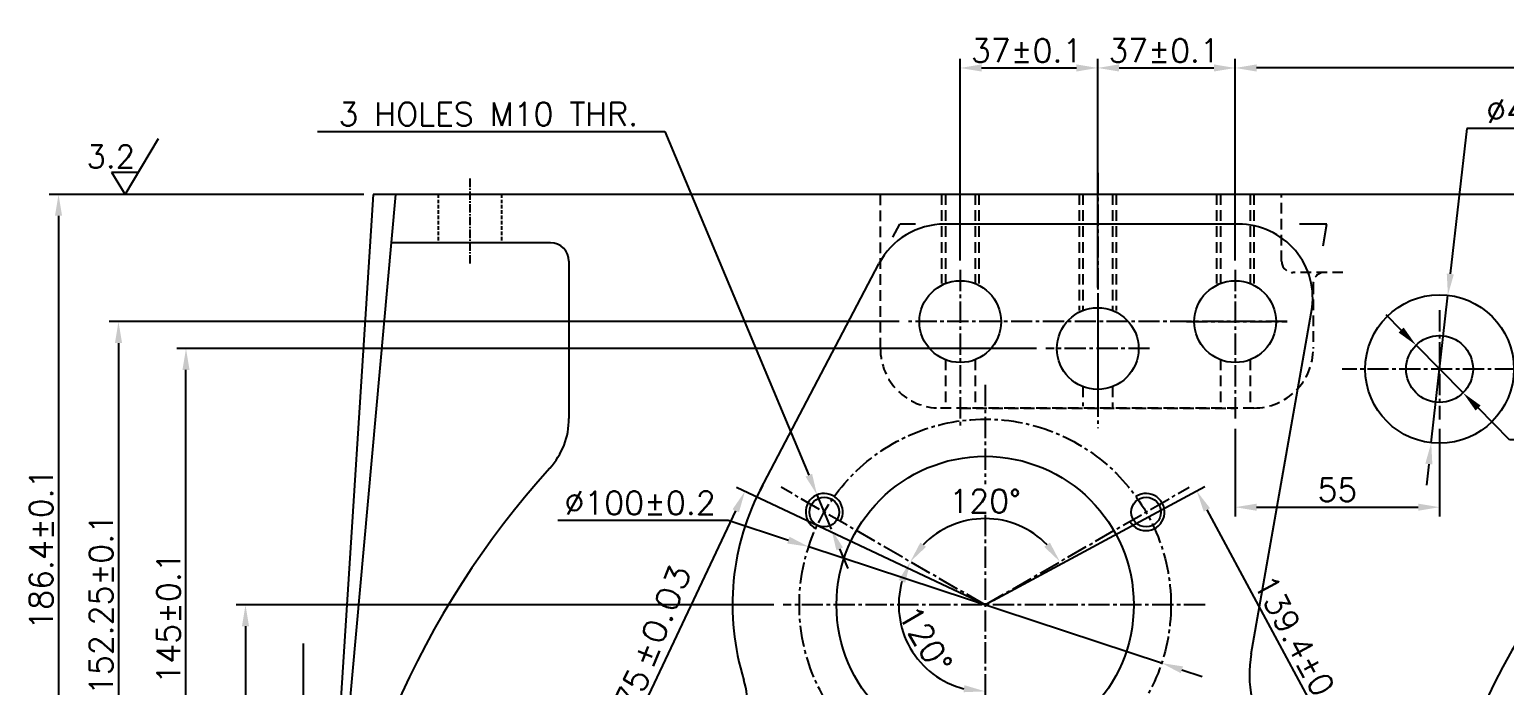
# Model space of a CAD drawing. Header units: millimetres. Extents: x -4466 to 20635, y -2270 to 9154.
# Drawn here: x 3778 to 4175, y 5583.6 to 5760.2 of the extents above; entities that cross this region are included whole.
import ezdxf

# ---------------------------------------------------------------- set-up
doc = ezdxf.new("R2010")
doc.units = ezdxf.units.MM
doc.header["$LTSCALE"] = 0.3
doc.header["$PDSIZE"] = -50
doc.linetypes.add('CENTER2', pattern=[28.575, 19.05, -3.175, 3.175, -3.175])
doc.linetypes.add('HIDDEN2', pattern=[4.7625, 3.175, -1.5875])
doc.layers.add('center', color=1, linetype='CENTER2')
doc.layers.add('hidden', color=4, linetype='HIDDEN2')
doc.styles.add('rs', font='romans.shx')
doc.styles.get("Standard").update_dxf_attribs({"font": 'romans.shx'})
doc.dimstyles.new('sarab', dxfattribs={"dimscale": 3, "dimtxt": 2.5, "dimasz": 2.3, "dimexe": 1, "dimexo": 1, "dimtad": 1, "dimdec": 3, "dimdsep": 46, "dimtxsty": 'rs', "dimcen": 0, "dimclrd": 1, "dimclre": 1, "dimclrt": 7, "dimadec": 3, "dimazin": 2, "dimtfac": 1, "dimtdec": 3, "dimtmove": 0, "dimatfit": 3, "dimfxl": 1, "dimarcsym": 0})
doc.dimstyles.new('sarab$0', dxfattribs={"dimscale": 3, "dimtxt": 2.5, "dimasz": 2.3, "dimexe": 1, "dimexo": 1, "dimtad": 1, "dimdec": 3, "dimdsep": 46, "dimtxsty": 'rs', "dimcen": 0, "dimclrd": 1, "dimclre": 1, "dimclrt": 7, "dimadec": 3, "dimazin": 2, "dimtfac": 1, "dimtdec": 3, "dimtmove": 0, "dimatfit": 3, "dimfxl": 1, "dimarcsym": 0})
doc.dimstyles.new('sarab$3', dxfattribs={"dimscale": 3, "dimtxt": 2.5, "dimasz": 2.3, "dimexe": 1, "dimexo": 1, "dimtad": 1, "dimdec": 3, "dimdsep": 46, "dimtxsty": 'rs', "dimcen": 0, "dimclrd": 1, "dimclre": 1, "dimclrt": 7, "dimadec": 3, "dimazin": 2, "dimtfac": 1, "dimtdec": 3, "dimtmove": 0, "dimatfit": 3, "dimfxl": 1, "dimarcsym": 0})

# ---------------------------------------------------------------- blocks, each defined once
blk = doc.blocks.new('*D400')
at = {"color": 1, "lineweight": -2, "transparency": 16777216}
blk.add_arc((4035.22, 5605.3), 23.25, 44.2052, 135.7948, dxfattribs=at)
at = {"color": 1, "transparency": 16777216}
for points in [[(4019.32, 5620.94), (4017.79, 5622.09), (4015.08, 5616.93)], [(4052.65, 5622.09), (4051.12, 5620.94), (4055.36, 5616.93)]]:
    blk.add_solid(points, dxfattribs=at)
at = {"layer": 'Defpoints', "color": 0, "transparency": 16777216}
for p in [(3980.32, 5637), (4090.12, 5637), (4043.17, 5627.15), (4035.22, 5605.3), (4035.22, 5605.3)]:
    blk.add_point(p, dxfattribs=at)
at = {"color": 7, "transparency": 16777216, "insert": (4035.22, 5633.24), "char_height": 6.25, "attachment_point": 5, "style": 'rs'}
blk.add_mtext('120°', dxfattribs=at)
blk = doc.blocks.new('*D401')
at = {"color": 1, "lineweight": -2, "transparency": 16777216}
for p, q in [((3855.53, 5732.73), (3949.06, 5732.73)), ((3949.06, 5732.73), (3987.77, 5640.22)), ((3993.85, 5625.69), (3989.99, 5634.92)), ((3996.07, 5620.39), (3998.29, 5615.08))]:
    blk.add_line(p, q, dxfattribs=at)
at = {"color": 1, "transparency": 16777216}
for points in [[(3988.65, 5640.59), (3986.88, 5639.85), (3989.99, 5634.92)], [(3996.95, 5620.76), (3995.18, 5620.02), (3993.85, 5625.69)]]:
    blk.add_solid(points, dxfattribs=at)
at = {"layer": 'Defpoints', "color": 0, "transparency": 16777216}
for p in [(3989.99, 5634.92), (3993.85, 5625.69)]:
    blk.add_point(p, dxfattribs=at)
at = {"color": 7, "transparency": 16777216, "insert": (3901.51, 5737.41), "char_height": 6.25, "attachment_point": 5, "style": 'rs'}
blk.add_mtext('3 HOLES M10 THR.', dxfattribs=at)
blk = doc.blocks.new('*D404')
at = {"color": 1, "lineweight": -2, "transparency": 16777216}
for p, q in [((3920.19, 5628.09), (3966.09, 5628.09)), ((3966.09, 5628.09), (3982.27, 5622.76)), ((4082.71, 5589.65), (3987.73, 5620.96)), ((4088.17, 5587.85), (4093.63, 5586.05))]:
    blk.add_line(p, q, dxfattribs=at)
at = {"color": 1, "transparency": 16777216}
for points in [[(3982.57, 5623.67), (3981.97, 5621.85), (3987.73, 5620.96)], [(4088.47, 5588.76), (4087.87, 5586.94), (4082.71, 5589.65)]]:
    blk.add_solid(points, dxfattribs=at)
at = {"layer": 'Defpoints', "color": 0, "transparency": 16777216}
for p in [(3987.73, 5620.96), (4082.71, 5589.65)]:
    blk.add_point(p, dxfattribs=at)
at = {"color": 7, "transparency": 16777216, "insert": (3942.36, 5632.78), "char_height": 6.25, "attachment_point": 5, "style": 'rs'}
blk.add_mtext('∅100±0.2', dxfattribs=at)
blk = doc.blocks.new('*D405')
at = {"color": 1, "lineweight": -2, "transparency": 16777216}
blk.add_arc((4035.22, 5605.3), 23.26, 164.2023, 255.7977, dxfattribs=at)
at = {"color": 1, "transparency": 16777216}
for points in [[(4011.96, 5612.01), (4013.72, 5611.26), (4015.08, 5616.93)], [(4029.63, 5583.71), (4029.4, 5581.81), (4035.22, 5582.05)]]:
    blk.add_solid(points, dxfattribs=at)
at = {"layer": 'Defpoints', "color": 0, "transparency": 16777216}
for p in [(3980.32, 5637), (4035.22, 5629.56), (4035.22, 5605.3), (4012.32, 5601.27), (4035.22, 5541.91)]:
    blk.add_point(p, dxfattribs=at)
at = {"color": 7, "transparency": 16777216, "insert": (4019.14, 5596.02), "char_height": 6.25, "attachment_point": 5, "rotation": 300, "style": 'rs'}
blk.add_mtext('120°', dxfattribs=at)
blk = doc.blocks.new('*D372')
at = {"color": 1, "lineweight": -2, "transparency": 16777216}
for p, q in [((4028.52, 5698.01), (4028.52, 5752.33)), ((4065.52, 5718.3), (4065.52, 5752.33)), ((4034.27, 5749.83), (4059.77, 5749.83))]:
    blk.add_line(p, q, dxfattribs=at)
at = {"color": 1, "transparency": 16777216}
for points in [[(4034.27, 5750.79), (4034.27, 5748.87), (4028.52, 5749.83)], [(4059.77, 5750.79), (4059.77, 5748.87), (4065.52, 5749.83)]]:
    blk.add_solid(points, dxfattribs=at)
at = {"layer": 'Defpoints', "color": 0, "transparency": 16777216}
for p in [(4065.52, 5749.83), (4065.52, 5715.8), (4028.52, 5695.51)]:
    blk.add_point(p, dxfattribs=at)
at = {"color": 7, "transparency": 16777216, "insert": (4046.39, 5754.52), "char_height": 6.25, "attachment_point": 5, "style": 'rs'}
blk.add_mtext('37±0.1', dxfattribs=at)
blk = doc.blocks.new('*D373')
at = {"color": 1, "lineweight": -2, "transparency": 16777216}
for p, q in [((4065.52, 5690.76), (4065.52, 5752.33)), ((4102.52, 5698.01), (4102.52, 5752.33)), ((4071.27, 5749.83), (4096.77, 5749.83))]:
    blk.add_line(p, q, dxfattribs=at)
at = {"color": 1, "transparency": 16777216}
for points in [[(4071.27, 5750.79), (4071.27, 5748.87), (4065.52, 5749.83)], [(4096.77, 5750.79), (4096.77, 5748.87), (4102.52, 5749.83)]]:
    blk.add_solid(points, dxfattribs=at)
at = {"layer": 'Defpoints', "color": 0, "transparency": 16777216}
for p in [(4102.52, 5749.83), (4102.52, 5695.51), (4065.52, 5688.26)]:
    blk.add_point(p, dxfattribs=at)
at = {"color": 7, "transparency": 16777216, "insert": (4083.39, 5754.52), "char_height": 6.25, "attachment_point": 5, "style": 'rs'}
blk.add_mtext('37±0.1', dxfattribs=at)
blk = doc.blocks.new('*D377')
at = {"color": 1, "lineweight": -2, "transparency": 16777216}
for p, q in [((4049.06, 5674.3), (3817.65, 5674.3)), ((3820.15, 5535.05), (3820.15, 5668.55)), ((3862.13, 5529.3), (3817.65, 5529.3))]:
    blk.add_line(p, q, dxfattribs=at)
at = {"color": 1, "transparency": 16777216}
for points in [[(3819.2, 5668.55), (3821.11, 5668.55), (3820.15, 5674.3)], [(3819.2, 5535.05), (3821.11, 5535.05), (3820.15, 5529.3)]]:
    blk.add_solid(points, dxfattribs=at)
at = {"layer": 'Defpoints', "color": 0, "transparency": 16777216}
for p in [(3820.15, 5674.3), (4051.56, 5674.3), (3864.63, 5529.3)]:
    blk.add_point(p, dxfattribs=at)
at = {"color": 7, "transparency": 16777216, "insert": (3815.47, 5601.8), "char_height": 6.25, "attachment_point": 5, "rotation": 90, "style": 'rs'}
blk.add_mtext('145±0.1', dxfattribs=at)
blk = doc.blocks.new('*D378')
at = {"color": 1, "lineweight": -2, "transparency": 16777216}
for p, q in [((4012.06, 5681.55), (3799.48, 5681.55)), ((3801.98, 5675.8), (3801.98, 5535.05)), ((3862.13, 5529.3), (3799.48, 5529.3))]:
    blk.add_line(p, q, dxfattribs=at)
at = {"color": 1, "transparency": 16777216}
for points in [[(3801.03, 5675.8), (3802.94, 5675.8), (3801.98, 5681.55)], [(3801.03, 5535.05), (3802.94, 5535.05), (3801.98, 5529.3)]]:
    blk.add_solid(points, dxfattribs=at)
at = {"layer": 'Defpoints', "color": 0, "transparency": 16777216}
for p in [(4014.56, 5681.55), (3801.98, 5529.3), (3864.63, 5529.3)]:
    blk.add_point(p, dxfattribs=at)
at = {"color": 7, "transparency": 16777216, "insert": (3797.3, 5605.43), "char_height": 6.25, "attachment_point": 5, "rotation": 90, "style": 'rs'}
blk.add_mtext('152.25±0.1', dxfattribs=at)
blk = doc.blocks.new('*D349')
at = {"color": 1, "lineweight": -2, "transparency": 16777216}
for p, q in [((4037.42, 5606.49), (4094.38, 5637.14)), ((4094.9, 5630.89), (4155.5, 5518.26)), ((4103.47, 5483.74), (4160.43, 5514.39))]:
    blk.add_line(p, q, dxfattribs=at)
at = {"color": 1, "transparency": 16777216}
for points in [[(4095.74, 5631.34), (4094.06, 5630.43), (4092.17, 5635.95)], [(4156.34, 5518.72), (4154.66, 5517.81), (4158.22, 5513.2)]]:
    blk.add_solid(points, dxfattribs=at)
at = {"layer": 'Defpoints', "color": 0, "transparency": 16777216}
for p in [(4035.22, 5605.3), (4158.22, 5513.2), (4101.27, 5482.55)]:
    blk.add_point(p, dxfattribs=at)
at = {"color": 7, "transparency": 16777216, "insert": (4121.58, 5591.19), "char_height": 6.25, "attachment_point": 5, "rotation": 298.2841, "style": 'rs'}
blk.add_mtext('139.4±0.03', dxfattribs=at)
blk = doc.blocks.new('*D421')
at = {"color": 1, "lineweight": -2, "transparency": 16777216}
for p, q in [((4032.96, 5606.37), (3968.3, 5636.9)), ((3915.07, 5518.28), (3968.11, 5630.63)), ((3975.01, 5483.62), (3910.35, 5514.15))]:
    blk.add_line(p, q, dxfattribs=at)
at = {"color": 1, "transparency": 16777216}
for points in [[(3967.24, 5631.04), (3968.97, 5630.22), (3970.56, 5635.83)], [(3914.2, 5518.69), (3915.93, 5517.87), (3912.61, 5513.08)]]:
    blk.add_solid(points, dxfattribs=at)
at = {"layer": 'Defpoints', "color": 0, "transparency": 16777216}
for p in [(3970.56, 5635.83), (4035.22, 5605.3), (3977.27, 5482.55)]:
    blk.add_point(p, dxfattribs=at)
at = {"color": 7, "transparency": 16777216, "insert": (3936.27, 5574.17), "char_height": 6.25, "attachment_point": 5, "rotation": 64.7281, "style": 'rs'}
blk.add_mtext('135.75', dxfattribs=at)
blk = doc.blocks.new('_DatumFilled')
at = {"color": 0, "linetype": 'ByBlock'}
blk.add_solid([(0, 0.577), (-1, 0), (0, -0.577)], dxfattribs=at)
blk = doc.blocks.new('*D359')
at = {"color": 1, "lineweight": -2, "transparency": 16777216}
for p, q in [((4102.52, 5698.01), (4102.52, 5752.33)), ((4284.52, 5722.3), (4284.52, 5752.33)), ((4278.77, 5749.83), (4108.27, 5749.83))]:
    blk.add_line(p, q, dxfattribs=at)
at = {"color": 1, "transparency": 16777216}
for points in [[(4108.27, 5750.79), (4108.27, 5748.87), (4102.52, 5749.83)], [(4278.77, 5750.79), (4278.77, 5748.87), (4284.52, 5749.83)]]:
    blk.add_solid(points, dxfattribs=at)
at = {"layer": 'Defpoints', "color": 0, "transparency": 16777216}
for p in [(4102.52, 5749.83), (4284.52, 5719.8), (4102.52, 5695.51)]:
    blk.add_point(p, dxfattribs=at)
at = {"color": 7, "transparency": 16777216, "insert": (4193.52, 5756.08), "char_height": 6.25, "attachment_point": 5, "style": 'rs'}
blk.add_mtext('182{}{\\A0;{\\H1.5x;}{\\A2;\\H0.71x;\\C2;%%p0.1}}', dxfattribs=at)
blk = doc.blocks.new('*D413')
at = {"color": 1, "lineweight": -2, "transparency": 16777216}
for p, q in [((4102.52, 5652.68), (4102.52, 5629.11)), ((4157.52, 5652.68), (4157.52, 5629.11)), ((4108.27, 5631.61), (4151.77, 5631.61))]:
    blk.add_line(p, q, dxfattribs=at)
at = {"color": 1, "transparency": 16777216}
for points in [[(4108.27, 5632.56), (4108.27, 5630.65), (4102.52, 5631.61)], [(4151.77, 5632.56), (4151.77, 5630.65), (4157.52, 5631.61)]]:
    blk.add_solid(points, dxfattribs=at)
at = {"layer": 'Defpoints', "color": 0, "transparency": 16777216}
for p in [(4102.52, 5655.18), (4157.52, 5655.18), (4157.52, 5631.61)]:
    blk.add_point(p, dxfattribs=at)
at = {"color": 7, "transparency": 16777216, "insert": (4130.02, 5636.29), "char_height": 6.25, "attachment_point": 5, "style": 'rs'}
blk.add_mtext('55', dxfattribs=at)
blk = doc.blocks.new('*D415')
at = {"color": 1, "lineweight": -2, "transparency": 16777216}
for p, q in [((4147.16, 5679.3), (4143.12, 5683.39)), ((4151.2, 5675.21), (4163.84, 5662.4)), ((4176.31, 5649.77), (4167.88, 5658.31)), ((4247.34, 5649.77), (4176.31, 5649.77))]:
    blk.add_line(p, q, dxfattribs=at)
at = {"color": 1, "transparency": 16777216}
for points in [[(4147.84, 5679.97), (4146.47, 5678.63), (4151.2, 5675.21)], [(4168.56, 5658.98), (4167.2, 5657.63), (4163.84, 5662.4)]]:
    blk.add_solid(points, dxfattribs=at)
at = {"layer": 'Defpoints', "color": 0, "transparency": 16777216}
for p in [(4151.2, 5675.21), (4163.84, 5662.4)]:
    blk.add_point(p, dxfattribs=at)
at = {"color": 7, "transparency": 16777216, "insert": (4212.61, 5654.46), "char_height": 6.25, "attachment_point": 5, "style": 'rs'}
blk.add_mtext('∅18{\\H0.7x;\\S+0.027^ ;} HOLE', dxfattribs=at)
blk = doc.blocks.new('*D424')
at = {"color": 1, "lineweight": -2, "transparency": 16777216}
for p, q in [((4164.83, 5733.54), (4160.41, 5694.39)), ((4242.58, 5733.54), (4164.83, 5733.54)), ((4155.28, 5648.93), (4159.76, 5688.68)), ((4154.63, 5643.22), (4153.98, 5637.5))]:
    blk.add_line(p, q, dxfattribs=at)
at = {"color": 1, "transparency": 16777216}
for points in [[(4159.46, 5694.5), (4161.36, 5694.28), (4159.76, 5688.68)], [(4153.68, 5643.32), (4155.58, 5643.11), (4155.28, 5648.93)]]:
    blk.add_solid(points, dxfattribs=at)
at = {"layer": 'Defpoints', "color": 0, "transparency": 16777216}
for p in [(4159.76, 5688.68), (4155.28, 5648.93)]:
    blk.add_point(p, dxfattribs=at)
at = {"color": 7, "transparency": 16777216, "insert": (4204.49, 5738.23), "char_height": 6.25, "attachment_point": 5, "style": 'rs'}
blk.add_mtext('∅40-SPOT FACE', dxfattribs=at)

msp = doc.modelspace()

# ---------------------------------------------------------------- linework, layer by layer
for p, q in [((3803.73991, 5715.80381), (3812.76906, 5730.8524)), ((3800.13991, 5721.80381), (3807.33991, 5721.80381)), ((3800.13991, 5721.80381), (3803.73991, 5715.80381)), ((3870.5194, 5715.80381), (3855.47001, 5481.36945)), ((3876.5194, 5715.80381), (3855.71008, 5484.48471)), ((4433.0194, 5715.80381), (3870.5194, 5715.80381)), ((4010.3762, 5704.29149), (4012.2194, 5707.80381)), ((4016.47464, 5707.80381), (4012.2194, 5707.80381)), ((4103.38433, 5707.80381), (4024.31046, 5707.80381)), ((4127.2194, 5707.80381), (4119.80774, 5707.80381)), ((4126.19377, 5701.98717), (4127.2194, 5707.80381)), ((3918.2194, 5702.80381), (3875.75835, 5702.80381)), ((3923.2194, 5697.80381), (3923.2194, 5655.50772)), ((3974.66241, 5636.23681), (4006.60091, 5697.09745)), ((4106.82262, 5592.1279), (4123.26296, 5685.36569))]:
    msp.add_line(p, q)
at = {"color": 1}
for p, q in [((3868.0194, 5715.80381), (3783.34942, 5715.80381)), ((3785.84942, 5710.05381), (3785.84942, 5535.05381)), ((3978.36565, 5605.30381), (3833.66491, 5605.30381)), ((3836.16491, 5599.55381), (3836.16491, 5488.30381)), ((3851.81135, 5529.30381), (3851.81135, 5594.95381))]:
    msp.add_line(p, q, dxfattribs=at)
for centre, radius in [((4028.5194, 5681.55381), 11), ((4102.5194, 5681.55381), 11), ((4157.5194, 5668.80381), 20), ((4065.5194, 5674.30381), 11), ((4157.5194, 5668.80381), 9), ((4035.2194, 5605.30381), 40), ((3991.91813, 5630.30381), 4), ((4078.52067, 5630.30381), 4)]:
    msp.add_circle(centre, radius)
for centre, radius, start, end in [((4024.31046, 5687.80381), 20, 90, 152.3103697), ((4103.38433, 5687.80381), 20, 350, 90), ((3918.2194, 5697.80381), 5, 0, 90), ((3903.2194, 5655.50772), 20, 317.9048346, 0), ((4284.5194, 5529.30381), 125, 228.7667609, 158.6071747), ((4094.66376, 5482.55381), 238, 137.9048346, 175.2599622), ((4035.2194, 5605.30381), 68, 151.6790466, 197.3243703), ((3991.91813, 5630.30381), 5, 330, 242.865984), ((4078.52067, 5630.30381), 5, 210, 122.865984), ((4138.33647, 5586.57116), 32, 170, 338.6071747), ((3951.21159, 5579.09909), 20, 285.1043685, 17.3243703)]:
    msp.add_arc(centre, radius, start, end)
for points in [[(3784.89108, 5710.05381), (3786.80775, 5710.05381), (3785.84942, 5715.80381)], [(3835.20658, 5599.55381), (3837.12325, 5599.55381), (3836.16491, 5605.30381)]]:
    msp.add_solid(points, dxfattribs=at)
at = {"layer": 'center'}
for p, q in [((4065.5194, 5721.6326), (4065.5194, 5652.90944)), ((4028.5194, 5695.51251), (4028.5194, 5652.61567)), ((4102.5194, 5695.51251), (4102.5194, 5655.1771)), ((4065.5194, 5688.26251), (4065.5194, 5660.34511)), ((4157.5194, 5684.63274), (4157.5194, 5655.1771)), ((4116.4781, 5681.55381), (4014.5607, 5681.55381)), ((4089.38926, 5681.55381), (4116.4781, 5681.55381)), ((4079.4781, 5674.30381), (4051.5607, 5674.30381)), ((4186.66436, 5668.80381), (4131.29699, 5668.80381)), ((4035.2194, 5664.50903), (4035.2194, 5637.76901)), ((4035.2194, 5605.30381), (3980.31527, 5637.00273)), ((4035.2194, 5605.30381), (4090.12354, 5637.00273)), ((4035.2194, 5629.56287), (4035.2194, 5541.90597)), ((4094.45162, 5605.30381), (3980.86565, 5605.30381))]:
    msp.add_line(p, q, dxfattribs=at)
at = {"layer": 'center', "ltscale": 0.4}
msp.add_line((3896.5194, 5720.0463), (3896.5194, 5696.8159), dxfattribs=at)
at = {"layer": 'center'}
msp.add_circle((4035.2194, 5605.30381), 50, dxfattribs=at)
at = {"layer": 'hidden'}
for p, q in [((3888.0194, 5715.80381), (3888.0194, 5702.80381)), ((3905.0194, 5715.80381), (3905.0194, 5702.80381))]:
    msp.add_line(p, q, dxfattribs=at)
at = {"layer": 'hidden', "ltscale": 3}
for p, q in [((4007.0194, 5674.30381), (4007.0194, 5715.80381)), ((4023.5194, 5715.80381), (4023.5194, 5691.80076)), ((4024.5194, 5715.80381), (4024.5194, 5691.80076)), ((4032.5194, 5715.80381), (4032.5194, 5691.80076)), ((4033.5194, 5715.80381), (4033.5194, 5691.80076)), ((4060.5194, 5715.80381), (4060.5194, 5684.55076)), ((4061.5194, 5715.80381), (4061.5194, 5684.55076)), ((4069.5194, 5715.80381), (4069.5194, 5684.55076)), ((4070.5194, 5715.80381), (4070.5194, 5684.55076)), ((4097.5194, 5715.80381), (4097.5194, 5691.80076)), ((4098.5194, 5715.80381), (4098.5194, 5691.80076)), ((4106.5194, 5715.80381), (4106.5194, 5691.80076)), ((4107.5194, 5715.80381), (4107.5194, 5691.80076)), ((4115.0194, 5697.80381), (4115.0194, 5715.80381)), ((4131.5194, 5694.80381), (4118.0194, 5694.80381)), ((4123.5194, 5691.80381), (4123.5194, 5674.30381)), ((4024.5194, 5671.30686), (4024.5194, 5658.81188)), ((4032.5194, 5671.30686), (4032.5194, 5658.30381)), ((4098.5194, 5671.30686), (4098.5194, 5658.30381)), ((4106.5194, 5671.30686), (4106.5194, 5658.81188)), ((4061.5194, 5664.05686), (4061.5194, 5658.81188)), ((4069.5194, 5664.05686), (4069.5194, 5658.30381)), ((4107.5194, 5658.30381), (4022.84755, 5658.30381)), ((4028.5194, 5658.30381), (4102.5194, 5658.30381))]:
    msp.add_line(p, q, dxfattribs=at)
for centre, radius, start, end in [((4118.0194, 5697.80381), 3, 180, 270), ((4126.5194, 5691.80381), 3, 90, 180), ((4023.0194, 5674.30381), 16, 180, 270), ((4107.5194, 5674.30381), 16, 270, 0)]:
    msp.add_arc(centre, radius, start, end, dxfattribs=at)

# ---------------------------------------------------------------- texts
msp.add_text('3.2', height=6.1).set_placement((3793.36921, 5722.93759))
at = {"width": 1.2}
msp.add_text('%%P0.03', height=6.125, rotation=67.8, dxfattribs=at).set_placement((3945.40526, 5587.68283))
at = {"color": 7, "insert": (3781.16192, 5620.32471), "char_height": 6.25, "attachment_point": 5, "rotation": 90, "style": 'rs'}
msp.add_mtext('186.4±0.1', dxfattribs=at)

# ---------------------------------------------------------------- dimensions: what is measured, and where the dimension line sits
dim = msp.add_linear_dim(base=(4102.5194, 5749.83042), p1=(4284.5194, 5719.80381), p2=(4102.5194, 5695.51251), text='<>{}{\\A0;{\\H1.5x;}{\\A2;\\H0.71x;\\C2;%%p0.1}}', dimstyle='sarab', override={"dimscale": 2.5, "dimdec": 2, "dimadec": 2, "dimtp": 0.1, "dimtm": 0.1, "dimtfac": 0.71, "dimtdec": 2, "dimatfit": 0, "dimtzin": 8})
dim.commit()
dim.dimension.update_dxf_attribs({"geometry": '*D359', "text_midpoint": (4193.5194, 5756.08042)})
for p1, p2, text, dimstyle, override, picture, middle in [((3993.84838, 5625.69142), (3989.98788, 5634.9162), '3 HOLES M10 THR.', 'sarab', {"dimscale": 2.5, "dimtoh": 1, "dimdec": 2, "dimcen": 2.5, "dimadec": 1, "dimtdec": 2}, '*D401', (3901.51076, 5732.72571)), ((4155.27528, 5648.93011), (4159.76352, 5688.67751), '<>-SPOT FACE', 'sarab$3', {"dimscale": 2.5, "dimtoh": 1, "dimdec": 2, "dimcen": 2.5, "dimadec": 2, "dimtdec": 2}, '*D424', (4204.48707, 5733.53975))]:
    dim = msp.add_diameter_dim_2p(p1=p1, p2=p2, text=text, dimstyle=dimstyle, override=override)
    dim.commit()
    dim.dimension.update_dxf_attribs({"geometry": picture, "text_midpoint": middle, "dimtype": 163})
for base, p1, p2, dimstyle, override, picture, middle in [((4065.5194, 5749.83042), (4028.5194, 5695.51251), (4065.5194, 5715.80381), 'sarab', {"dimscale": 2.5, "dimtoh": 1, "dimdec": 2, "dimcen": 2.5, "dimadec": 1, "dimtol": 1, "dimtp": 0.1, "dimtm": 0.1, "dimtdec": 2}, '*D372', (4046.3944, 5749.83042)), ((4102.5194, 5749.83042), (4065.5194, 5688.26251), (4102.5194, 5695.51251), 'sarab', {"dimscale": 2.5, "dimtoh": 1, "dimdec": 2, "dimcen": 2.5, "dimadec": 1, "dimtol": 1, "dimtp": 0.1, "dimtm": 0.1, "dimtdec": 2}, '*D373', (4083.3944, 5749.83042)), ((4157.5194, 5631.6052), (4102.5194, 5655.1771), (4157.5194, 5655.1771), 'sarab$0', {"dimscale": 2.5, "dimtoh": 1, "dimdec": 2, "dimcen": 2.5, "dimadec": 1, "dimtdec": 2}, '*D413', (4130.0194, 5631.6052))]:
    dim = msp.add_linear_dim(base=base, p1=p1, p2=p2, dimstyle=dimstyle, override=override)
    dim.commit()
    dim.dimension.update_dxf_attribs({"geometry": picture, "text_midpoint": middle, "dimtype": 160})
for base, p1, p2, picture, middle in [((3801.98447, 5529.30381), (4014.5607, 5681.55381), (3864.62757, 5529.30381), '*D378', (3797.29697, 5605.42881)), ((3820.15428, 5674.30381), (3864.62757, 5529.30381), (4051.5607, 5674.30381), '*D377', (3815.46678, 5601.80381))]:
    dim = msp.add_linear_dim(base=base, p1=p1, p2=p2, angle=90, dimstyle='sarab', override={"dimscale": 2.5, "dimgap": 0.625, "dimdec": 2, "dimcen": 2.5, "dimadec": 1, "dimtol": 1, "dimlim": 0, "dimtp": 0.1, "dimtm": 0.1, "dimtdec": 2})
    dim.commit()
    dim.dimension.update_dxf_attribs({"geometry": picture, "text_midpoint": middle})
dim = msp.add_diameter_dim_2p(p1=(4151.19593, 5675.208), p2=(4163.84288, 5662.39962), text='<>{\\H0.7x;\\S+0.027^ ;} HOLE', dimstyle='sarab$3', override={"dimscale": 2.5, "dimtoh": 1, "dimdec": 2, "dimcen": 2.5, "dimadec": 2, "dimtdec": 2})
dim.commit()
dim.dimension.update_dxf_attribs({"geometry": '*D415', "text_midpoint": (4212.60881, 5654.45662)})
dim = msp.add_linear_dim(base=(3970.5606, 5635.82909), p1=(3977.2694, 5482.55381), p2=(4035.2194, 5605.30381), angle=64.728109, text='135.75', dimstyle='sarab', override={"dimscale": 2.5, "dimgap": 0.625, "dimtoh": 1, "dimdec": 2, "dimcen": 2.5, "dimadec": 1, "dimtol": 1, "dimlim": 0, "dimtp": 0.03, "dimtm": 0.03, "dimtdec": 2, "dimldrblk": 'DatumFilled'})
dim.commit()
dim.dimension.update_dxf_attribs({"geometry": '*D421', "text_midpoint": (3940.50801, 5572.17153), "dimtype": 161})
dim = msp.add_diameter_dim_2p(p1=(4082.70514, 5589.648), p2=(3987.73366, 5620.95962), dimstyle='sarab', override={"dimscale": 2.5, "dimgap": 0.625, "dimtoh": 1, "dimdec": 2, "dimcen": 2.5, "dimadec": 1, "dimtol": 1, "dimlim": 0, "dimtp": 0.2, "dimtm": 0.2, "dimtdec": 2})
dim.commit()
dim.dimension.update_dxf_attribs({"geometry": '*D404', "text_midpoint": (3942.35778, 5628.09447), "dimtype": 163})
for base, line1, line2, picture, middle in [((4043.17199, 5627.15337), ((4035.2194, 5605.30381), (3980.31527, 5637.00273)), ((4035.2194, 5605.30381), (4090.12354, 5637.00273)), '*D400', (4035.2194, 5633.24313)), ((4012.31626, 5601.26537), ((4035.2194, 5629.56287), (4035.2194, 5541.90597)), ((4035.2194, 5605.30381), (3980.31527, 5637.00273)), '*D405', (4019.13821, 5596.01933))]:
    dim = msp.add_angular_dim_2l(base=base, line1=line1, line2=line2, dimstyle='sarab', override={"dimscale": 2.5, "dimtoh": 1, "dimdec": 2, "dimcen": 2.5, "dimadec": 1, "dimtdec": 2})
    dim.commit()
    dim.dimension.update_dxf_attribs({"geometry": picture, "text_midpoint": middle})
dim = msp.add_linear_dim(base=(4158.22496, 5513.20077), p1=(4035.2194, 5605.30381), p2=(4101.2694, 5482.55381), angle=298.2840523, dimstyle='sarab', override={"dimscale": 2.5, "dimtoh": 1, "dimdec": 1, "dimcen": 2.5, "dimadec": 1, "dimtol": 1, "dimtp": 0.03, "dimtm": 0.03, "dimtdec": 2})
dim.commit()
dim.dimension.update_dxf_attribs({"geometry": '*D349', "text_midpoint": (4117.45445, 5588.97034), "dimtype": 161})

doc.saveas('drawing.dxf')
